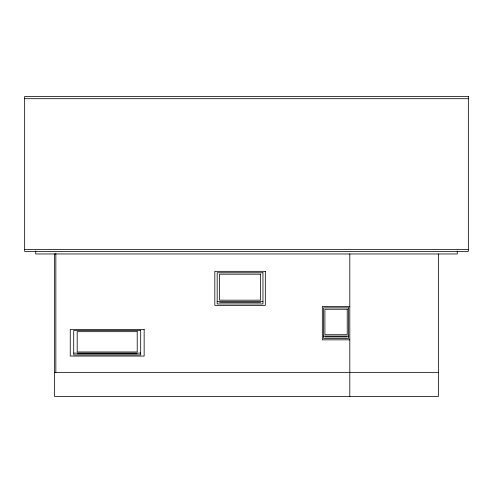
<?xml version="1.0" encoding="UTF-8"?>
<svg xmlns="http://www.w3.org/2000/svg" width="493" height="493" viewBox="0 0 493 493"><rect width="100%" height="100%" fill="white"/><g stroke="black" fill="none" stroke-linecap="round" stroke-linejoin="round"><path stroke-width="0.74" d="M24.65 98.699L468.35 98.699M24.65 249.606L468.35 249.606M217.185 301.593L262.954 301.593M219.558 302.425L260.587 302.425M349.802 306.461L322.323 306.461L322.323 339.837L349.802 339.837M323.611 336.115L348.514 336.115M324.899 336.935L347.22 336.935M73.722 353.087L140.684 353.087M77.185 353.74L137.214 353.74M54.637 372.357L438.363 372.357M457.282 250.949L457.282 253.963L35.718 253.963L35.718 250.949M438.363 253.963L438.363 396.508L54.637 396.508L54.637 253.963M349.802 253.963L349.802 396.508M55.845 253.347L55.845 372.357M468.35 96.492L24.65 96.492L24.65 251.412L468.35 251.412L468.35 96.492M265.326 271.341L214.819 271.341L214.819 305.389L265.326 305.389L265.326 271.341M262.954 272.765L217.185 272.765L217.185 303.965L262.954 303.965L262.954 272.765M260.587 274.188L219.558 274.188L219.558 300.169L260.587 300.169L260.587 274.188M348.514 307.854L323.611 307.854L323.611 338.445L348.514 338.445L348.514 307.854M347.22 309.253L324.899 309.253L324.899 334.722L347.22 334.722L347.22 309.253M144.147 329.447L70.252 329.447L70.252 356.051L144.147 356.051L144.147 329.447M140.684 330.563L73.722 330.563L73.722 354.942L140.684 354.942L140.684 330.563M137.214 331.672L77.185 331.672L77.185 351.977L137.214 351.977L137.214 331.672"/></g></svg>
